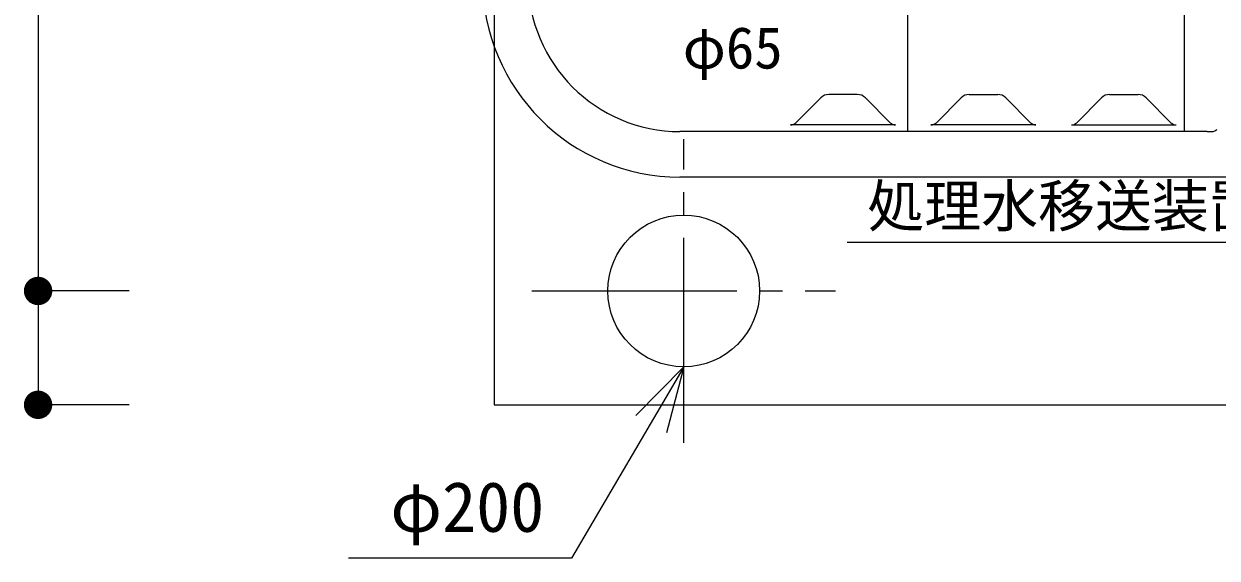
# Model space of a CAD drawing. Units: millimetres, scale not verified. Extents: x -10044 to 7274, y -6719 to 5358.
# Drawn here: x -6514 to -4941, y -750 to -46 of the extents above; entities that cross this region are included whole.
import ezdxf
from ezdxf.enums import TextEntityAlignment as Align

# ---------------------------------------------------------------- set-up
doc = ezdxf.new("R2010")
doc.units = ezdxf.units.MM
doc.header["$LTSCALE"] = 30
doc.linetypes.add('CHAIN2', pattern=[12, 9, -1, 1, -1])
for name, color, linetype, lineweight in [('0-1_KIKI', 3, 'Continuous', 25), ('0-2_SEISAKU', 2, 'Continuous', 25), ('0-6_SUNPO', 7, 'Continuous', 25)]:
    doc.layers.add(name, color=color, linetype=linetype, lineweight=lineweight)
doc.styles.add('MS Gothic', font='')
doc.styles.get('MS Gothic').set_extended_font_data('MS Gothic')

msp = doc.modelspace()

# ---------------------------------------------------------------- linework, layer by layer
at = {"layer": '0-1_KIKI'}
for p, q in [((-5349, 486.74), (-5349, -188.26)), ((-4984, -188.26), (-4984, -13.26)), ((-5415.22, -139.36), (-5452.76, -139.36)), ((-5267.76, -139.36), (-5230.22, -139.36)), ((-5082.76, -139.36), (-5045.22, -139.36)), ((-5463.39, -143.77), (-5496.06, -176.57)), ((-5404.6, -143.77), (-5371.93, -176.57)), ((-5278.39, -143.77), (-5311.06, -176.57)), ((-5219.6, -143.77), (-5186.93, -176.57)), ((-5093.39, -143.77), (-5126.06, -176.57)), ((-5034.6, -143.77), (-5001.93, -176.57)), ((-4953.99, -188.26), (-5648.99, -188.26)), ((-5364.84, -179.51), (-5503.15, -179.51)), ((-5179.84, -179.51), (-5318.15, -179.51)), ((-5133.15, -179.51), (-4994.84, -179.51)), ((-4953.99, -188.26), (-4948.15, -188.26)), ((-4248.99, -248.26), (-5648.99, -248.26))]:
    msp.add_line(p, q, dxfattribs=at)
at = {"layer": '0-1_KIKI', "color": 4}
msp.add_line((-4868.28, -334.46), (-5428.72, -334.46), dxfattribs=at)
at = {"layer": '0-1_KIKI'}
for centre, radius, start, end in [((-5648.99, 11.74), 260, 180, 270), ((-5648.99, 11.74), 200, 180, 270), ((-5452.76, -154.36), 15, 90, 135.10922), ((-5415.22, -154.36), 15, 44.89078, 90), ((-5267.76, -154.36), 15, 90, 135.10922), ((-5230.22, -154.36), 15, 44.89078, 90), ((-5082.76, -154.36), 15, 90, 135.10922), ((-5045.22, -154.36), 15, 44.89078, 90), ((-5503.15, -169.51), 10, 270, 315.10922), ((-5364.84, -169.51), 10, 224.89078, 270), ((-5318.15, -169.51), 10, 270, 315.10922), ((-5179.84, -169.51), 10, 224.89078, 270), ((-5133.15, -169.51), 10, 270, 315.10922), ((-4994.84, -169.51), 10, 224.89078, 270), ((-4948.15, -178.26), 10, 270, 315.10923)]:
    msp.add_arc(centre, radius, start, end, dxfattribs=at)
at = {"layer": '0-2_SEISAKU', "linetype": 'CHAIN2'}
for p, q in [((-5644, -598.26), (-5644, -198.26)), ((-5844, -398.26), (-5444, -398.26))]:
    msp.add_line(p, q, dxfattribs=at)
at = {"layer": '0-2_SEISAKU', "color": 4}
for p, q in [((-5644, -498.26), (-5791.99, -750.26)), ((-5644, -498.26), (-5707.3, -562.23)), ((-5644, -498.26), (-5666.83, -585.31)), ((-5791.99, -750.26), (-6085.79, -750.26))]:
    msp.add_line(p, q, dxfattribs=at)
at = {"layer": '0-2_SEISAKU'}
msp.add_lwpolyline([(-5894, 1371.74), (-5894, -548.26), (-4004, -548.26)], dxfattribs=at)
msp.add_circle((-5644, -398.26), 100, dxfattribs=at)
at = {"layer": '0-6_SUNPO', "color": 4}
for p, q in [((-6494.82, 1221.74), (-6494.82, -398.26)), ((-6374.82, -398.26), (-6494.82, -398.26)), ((-6374.82, -398.26), (-6494.82, -398.26)), ((-6494.82, -398.26), (-6494.82, -548.26)), ((-6374.82, -548.26), (-6494.82, -548.26))]:
    msp.add_line(p, q, dxfattribs=at)
at = {"layer": '0-6_SUNPO'}
for points in [[(-6512.14, -391.08), (-6494.82, -398.26), (-6513.21, -394.6)], [(-6512.14, -391.08), (-6494.82, -398.26), (-6513.21, -394.6)], [(-6510.41, -387.84), (-6494.82, -398.26), (-6512.14, -391.08)], [(-6510.41, -387.84), (-6494.82, -398.26), (-6512.14, -391.08)], [(-6508.08, -385), (-6494.82, -398.26), (-6510.41, -387.84)], [(-6508.08, -385), (-6494.82, -398.26), (-6510.41, -387.84)], [(-6505.24, -382.67), (-6494.82, -398.26), (-6508.08, -385)], [(-6505.24, -382.67), (-6494.82, -398.26), (-6508.08, -385)], [(-6501.99, -380.93), (-6494.82, -398.26), (-6505.24, -382.67)], [(-6501.99, -380.93), (-6494.82, -398.26), (-6505.24, -382.67)], [(-6498.48, -379.87), (-6494.82, -398.26), (-6501.99, -380.93)], [(-6498.48, -379.87), (-6494.82, -398.26), (-6501.99, -380.93)], [(-6494.82, -379.51), (-6494.82, -398.26), (-6498.48, -379.87)], [(-6494.82, -379.51), (-6494.82, -398.26), (-6498.48, -379.87)], [(-6491.16, -379.87), (-6494.82, -398.26), (-6494.82, -379.51)], [(-6491.16, -379.87), (-6494.82, -398.26), (-6494.82, -379.51)], [(-6487.64, -380.93), (-6494.82, -398.26), (-6491.16, -379.87)], [(-6487.64, -380.93), (-6494.82, -398.26), (-6491.16, -379.87)], [(-6484.4, -382.67), (-6494.82, -398.26), (-6487.64, -380.93)], [(-6484.4, -382.67), (-6494.82, -398.26), (-6487.64, -380.93)], [(-6481.56, -385), (-6494.82, -398.26), (-6484.4, -382.67)], [(-6481.56, -385), (-6494.82, -398.26), (-6484.4, -382.67)], [(-6479.23, -387.84), (-6494.82, -398.26), (-6481.56, -385)], [(-6479.23, -387.84), (-6494.82, -398.26), (-6481.56, -385)], [(-6477.5, -391.08), (-6494.82, -398.26), (-6479.23, -387.84)], [(-6477.5, -391.08), (-6494.82, -398.26), (-6479.23, -387.84)], [(-6476.43, -394.6), (-6494.82, -398.26), (-6477.5, -391.08)], [(-6476.43, -394.6), (-6494.82, -398.26), (-6477.5, -391.08)], [(-6513.21, -394.6), (-6494.82, -398.26), (-6513.57, -398.26)], [(-6513.21, -394.6), (-6494.82, -398.26), (-6513.57, -398.26)], [(-6513.57, -398.26), (-6494.82, -398.26), (-6513.21, -401.92)], [(-6513.57, -398.26), (-6494.82, -398.26), (-6513.21, -401.92)], [(-6513.21, -401.92), (-6494.82, -398.26), (-6512.14, -405.43)], [(-6513.21, -401.92), (-6494.82, -398.26), (-6512.14, -405.43)], [(-6512.14, -405.43), (-6494.82, -398.26), (-6510.41, -408.67)], [(-6512.14, -405.43), (-6494.82, -398.26), (-6510.41, -408.67)], [(-6510.41, -408.67), (-6494.82, -398.26), (-6508.08, -411.52)], [(-6510.41, -408.67), (-6494.82, -398.26), (-6508.08, -411.52)], [(-6508.08, -411.52), (-6494.82, -398.26), (-6505.24, -413.85)], [(-6508.08, -411.52), (-6494.82, -398.26), (-6505.24, -413.85)], [(-6505.24, -413.85), (-6494.82, -398.26), (-6501.99, -415.58)], [(-6505.24, -413.85), (-6494.82, -398.26), (-6501.99, -415.58)], [(-6501.99, -415.58), (-6494.82, -398.26), (-6498.48, -416.65)], [(-6501.99, -415.58), (-6494.82, -398.26), (-6498.48, -416.65)], [(-6498.48, -416.65), (-6494.82, -398.26), (-6494.82, -417.01)], [(-6498.48, -416.65), (-6494.82, -398.26), (-6494.82, -417.01)], [(-6476.07, -398.26), (-6494.82, -398.26), (-6476.43, -394.6)], [(-6476.07, -398.26), (-6494.82, -398.26), (-6476.43, -394.6)], [(-6494.82, -417.01), (-6494.82, -398.26), (-6491.16, -416.65)], [(-6491.16, -416.65), (-6494.82, -398.26), (-6487.64, -415.58)], [(-6487.64, -415.58), (-6494.82, -398.26), (-6484.4, -413.85)], [(-6484.4, -413.85), (-6494.82, -398.26), (-6481.56, -411.52)], [(-6481.56, -411.52), (-6494.82, -398.26), (-6479.23, -408.67)], [(-6479.23, -408.67), (-6494.82, -398.26), (-6477.5, -405.43)], [(-6477.5, -405.43), (-6494.82, -398.26), (-6476.43, -401.92)], [(-6476.43, -401.92), (-6494.82, -398.26), (-6476.07, -398.26)], [(-6494.82, -417.01), (-6494.82, -398.26), (-6491.16, -416.65)], [(-6491.16, -416.65), (-6494.82, -398.26), (-6487.64, -415.58)], [(-6487.64, -415.58), (-6494.82, -398.26), (-6484.4, -413.85)], [(-6484.4, -413.85), (-6494.82, -398.26), (-6481.56, -411.52)], [(-6481.56, -411.52), (-6494.82, -398.26), (-6479.23, -408.67)], [(-6479.23, -408.67), (-6494.82, -398.26), (-6477.5, -405.43)], [(-6477.5, -405.43), (-6494.82, -398.26), (-6476.43, -401.92)], [(-6476.43, -401.92), (-6494.82, -398.26), (-6476.07, -398.26)], [(-6505.24, -532.67), (-6494.82, -548.26), (-6508.08, -535)], [(-6501.99, -530.93), (-6494.82, -548.26), (-6505.24, -532.67)], [(-6498.48, -529.87), (-6494.82, -548.26), (-6501.99, -530.93)], [(-6494.82, -529.51), (-6494.82, -548.26), (-6498.48, -529.87)], [(-6491.16, -529.87), (-6494.82, -548.26), (-6494.82, -529.51)], [(-6487.64, -530.93), (-6494.82, -548.26), (-6491.16, -529.87)], [(-6484.4, -532.67), (-6494.82, -548.26), (-6487.64, -530.93)], [(-6481.56, -535), (-6494.82, -548.26), (-6484.4, -532.67)], [(-6513.21, -544.6), (-6494.82, -548.26), (-6513.57, -548.26)], [(-6513.57, -548.26), (-6494.82, -548.26), (-6513.21, -551.92)], [(-6512.14, -541.08), (-6494.82, -548.26), (-6513.21, -544.6)], [(-6513.21, -551.92), (-6494.82, -548.26), (-6512.14, -555.43)], [(-6510.41, -537.84), (-6494.82, -548.26), (-6512.14, -541.08)], [(-6512.14, -555.43), (-6494.82, -548.26), (-6510.41, -558.67)], [(-6508.08, -535), (-6494.82, -548.26), (-6510.41, -537.84)], [(-6510.41, -558.67), (-6494.82, -548.26), (-6508.08, -561.52)], [(-6508.08, -561.52), (-6494.82, -548.26), (-6505.24, -563.85)], [(-6505.24, -563.85), (-6494.82, -548.26), (-6501.99, -565.58)], [(-6501.99, -565.58), (-6494.82, -548.26), (-6498.48, -566.65)], [(-6498.48, -566.65), (-6494.82, -548.26), (-6494.82, -567.01)], [(-6479.23, -537.84), (-6494.82, -548.26), (-6481.56, -535)], [(-6477.5, -541.08), (-6494.82, -548.26), (-6479.23, -537.84)], [(-6476.43, -544.6), (-6494.82, -548.26), (-6477.5, -541.08)], [(-6476.07, -548.26), (-6494.82, -548.26), (-6476.43, -544.6)], [(-6494.82, -567.01), (-6494.82, -548.26), (-6491.16, -566.65)], [(-6491.16, -566.65), (-6494.82, -548.26), (-6487.64, -565.58)], [(-6487.64, -565.58), (-6494.82, -548.26), (-6484.4, -563.85)], [(-6484.4, -563.85), (-6494.82, -548.26), (-6481.56, -561.52)], [(-6481.56, -561.52), (-6494.82, -548.26), (-6479.23, -558.67)], [(-6479.23, -558.67), (-6494.82, -548.26), (-6477.5, -555.43)], [(-6477.5, -555.43), (-6494.82, -548.26), (-6476.43, -551.92)], [(-6476.43, -551.92), (-6494.82, -548.26), (-6476.07, -548.26)]]:
    msp.add_solid(points, dxfattribs=at)

# ---------------------------------------------------------------- texts
at = {"layer": '0-1_KIKI', "color": 4, "style": 'MS Gothic'}
for s, p in [('φ65', (-5645.29, -121.76)), ('処理水移送装置', (-5402.04, -330.25))]:
    msp.add_text(s, height=54.99, dxfattribs=at).set_placement(p, align=Align.BOTTOM_LEFT)
at = {"layer": '0-2_SEISAKU', "color": 4, "style": 'MS Gothic'}
msp.add_text('φ200', height=65.98, dxfattribs=at).set_placement((-6030.67, -735.44), align=Align.BOTTOM_LEFT)

doc.saveas('drawing.dxf')
